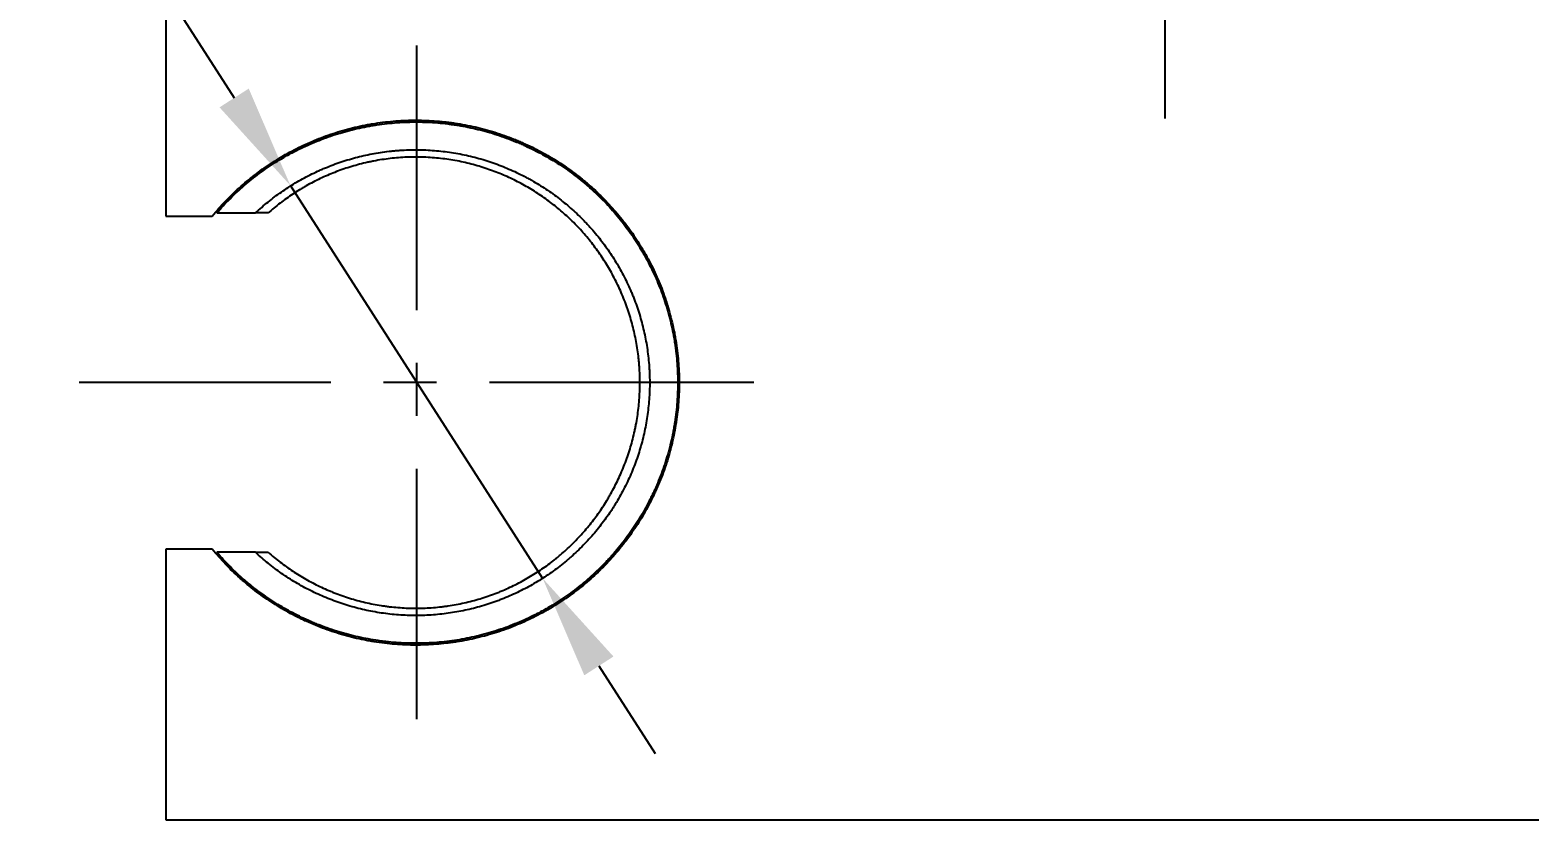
# Model space of a CAD drawing. Header units: millimetres. Extents: x 17655 to 18496, y 1152 to 1747.
# Drawn here: x 17761.2 to 17833.2, y 1376.9 to 1414.9 of the extents above; entities that cross this region are included whole.
import ezdxf

# ---------------------------------------------------------------- set-up
doc = ezdxf.new("R2010")
doc.units = ezdxf.units.MM
doc.linetypes.add('CENTERX2', pattern=[20.32, 12.7, -2.54, 2.54, -2.54])
doc.layers.add('CENTER', color=1, linetype='CENTERX2')
doc.layers.add('DIM', color=3, linetype='Continuous')
doc.styles.get("Standard").update_dxf_attribs({"font": 'arial.ttf'})
doc.dimstyles.new('A4', dxfattribs={"dimtxt": 4, "dimasz": 3.5, "dimexe": 0.7, "dimexo": 0.625, "dimgap": 0.5, "dimtad": 1, "dimdec": 1, "dimdsep": 46, "dimtxsty": 'Standard', "dimcen": 2.5, "dimclrd": 5, "dimclre": 5, "dimclrt": 7, "dimadec": 3, "dimazin": 2, "dimtfac": 1, "dimtdec": 1, "dimtmove": 0, "dimatfit": 3, "dimfxl": 1.25, "dimarcsym": 0})
doc.dimstyles.new('ISO-25', dxfattribs={"dimtxt": 5, "dimasz": 5, "dimexe": 1.252, "dimexo": 0.625, "dimgap": 1, "dimtad": 1, "dimtih": 1, "dimtoh": 1, "dimdec": 1, "dimdsep": 46, "dimtxsty": 'Standard', "dimcen": 0, "dimclrd": 3, "dimclre": 3, "dimclrt": 4, "dimadec": 0, "dimazin": 0, "dimtfac": 1, "dimtdec": 1, "dimtmove": 0, "dimatfit": 3, "dimfxl": 1, "dimarcsym": 0})

# ---------------------------------------------------------------- blocks, each defined once
blk = doc.blocks.new('*D50')
at = {"layer": 'DIM', "color": 3, "lineweight": -2, "transparency": 16777216}
for p, q in [((18018.774, 1376.61), (18018.774, 1300.64)), ((17767.774, 1376.31), (17767.774, 1300.64)), ((17773.774, 1301.34), (17885.174, 1301.34)), ((18012.774, 1301.34), (17901.374, 1301.34))]:
    blk.add_line(p, q, dxfattribs=at)
at = {"layer": 'DIM', "color": 3, "transparency": 16777216}
for points in [[(17773.774, 1302.34), (17773.774, 1300.34), (17767.774, 1301.34)], [(18012.774, 1302.34), (18012.774, 1300.34), (18018.774, 1301.34)]]:
    blk.add_solid(points, dxfattribs=at)
at = {"layer": 'DIM', "color": 4, "transparency": 16777216, "insert": (17893.274, 1301.34), "char_height": 6, "attachment_point": 5}
blk.add_mtext('251', dxfattribs=at)
blk = doc.blocks.new('*D54')
at = {"layer": 'DIM', "color": 3, "lineweight": -2, "transparency": 16777216}
for p, q in [((17734.17, 1438.821), (17753.578, 1438.821)), ((17753.578, 1438.821), (17771.051, 1411.609)), ((17785.867, 1388.536), (17773.753, 1407.401)), ((17788.568, 1384.328), (17791.27, 1380.121))]:
    blk.add_line(p, q, dxfattribs=at)
at = {"layer": 'DIM', "color": 3, "transparency": 16777216}
for points in [[(17771.752, 1412.059), (17770.35, 1411.158), (17773.753, 1407.401)], [(17789.269, 1384.779), (17787.867, 1383.878), (17785.867, 1388.536)]]:
    blk.add_solid(points, dxfattribs=at)
at = {"layer": 'DIM', "color": 4, "transparency": 16777216, "insert": (17743.374, 1442.514), "char_height": 5, "attachment_point": 5}
blk.add_mtext('∅22.4', dxfattribs=at)

msp = doc.modelspace()

# ---------------------------------------------------------------- linework, layer by layer
for p, q in [((17767.774, 1418.935), (17767.774, 1405.935)), ((17767.774, 1389.935), (17767.774, 1376.935)), ((17767.774, 1376.935), (17848.883, 1376.935))]:
    msp.add_line(p, q)
for points, knots in [([(17769.997, 1405.935), (17770.2, 1406.181), (17770.41, 1406.417), (17770.846, 1406.872), (17771.071, 1407.09), (17771.537, 1407.508), (17771.778, 1407.709), (17772.274, 1408.092), (17772.531, 1408.275), (17772.927, 1408.536), (17773.062, 1408.621), (17773.266, 1408.745), (17773.335, 1408.786), (17773.473, 1408.866), (17773.543, 1408.906), (17773.891, 1409.099), (17774.175, 1409.243), (17774.753, 1409.51), (17775.048, 1409.632), (17775.648, 1409.855), (17775.953, 1409.956), (17776.576, 1410.135), (17776.893, 1410.213), (17777.297, 1410.296), (17777.378, 1410.312), (17777.501, 1410.335), (17777.542, 1410.342), (17777.624, 1410.357), (17777.828, 1410.391), (17778.033, 1410.421), (17778.525, 1410.483), (17779.182, 1410.539), (17779.84, 1410.544), (17780.499, 1410.524), (17780.828, 1410.5), (17781.241, 1410.455), (17781.324, 1410.445), (17781.489, 1410.424), (17781.572, 1410.412), (17781.819, 1410.375), (17781.982, 1410.348), (17782.469, 1410.255), (17782.788, 1410.181), (17783.417, 1410.011), (17783.727, 1409.914), (17784.185, 1409.751), (17784.336, 1409.693), (17784.562, 1409.603), (17784.637, 1409.572), (17784.786, 1409.509), (17784.861, 1409.477), (17785.23, 1409.313), (17785.518, 1409.171), (17786.079, 1408.869), (17786.352, 1408.708), (17786.884, 1408.366), (17787.144, 1408.186), (17787.523, 1407.901), (17787.648, 1407.803), (17787.833, 1407.653), (17787.894, 1407.602), (17788.015, 1407.5), (17788.075, 1407.448), (17788.373, 1407.187), (17788.602, 1406.97), (17789.042, 1406.521), (17789.254, 1406.289), (17789.66, 1405.808), (17789.854, 1405.559), (17790.226, 1405.045), (17790.403, 1404.78), (17790.613, 1404.437), (17790.654, 1404.368), (17790.736, 1404.228), (17790.857, 1404.018), (17790.971, 1403.805), (17791.191, 1403.375), (17791.326, 1403.084), (17791.574, 1402.49), (17791.687, 1402.187), (17791.891, 1401.572), (17791.981, 1401.259), (17792.099, 1400.781), (17792.135, 1400.62), (17792.185, 1400.377), (17792.201, 1400.295), (17792.231, 1400.132), (17792.245, 1400.049), (17792.313, 1399.637), (17792.353, 1399.308), (17792.408, 1398.648), (17792.437, 1397.988), (17792.414, 1397.327), (17792.377, 1396.831), (17792.361, 1396.666), (17792.333, 1396.418), (17792.317, 1396.294), (17792.3, 1396.17), (17792.288, 1396.087), (17792.281, 1396.046), (17792.224, 1395.674), (17792.16, 1395.349), (17792.007, 1394.709), (17791.919, 1394.393), (17791.719, 1393.772), (17791.607, 1393.466), (17791.422, 1393.013), (17791.357, 1392.864), (17791.255, 1392.641), (17791.221, 1392.567), (17791.15, 1392.42), (17791.114, 1392.347), (17790.932, 1391.986), (17790.776, 1391.704), (17790.446, 1391.157), (17790.27, 1390.891), (17789.901, 1390.373), (17789.707, 1390.122), (17789.453, 1389.816), (17789.401, 1389.756), (17789.297, 1389.636), (17789.244, 1389.576), (17789.084, 1389.398), (17788.976, 1389.282), (17788.645, 1388.941), (17788.417, 1388.724), (17787.946, 1388.306), (17787.703, 1388.107), (17787.203, 1387.726), (17786.944, 1387.544), (17786.545, 1387.285), (17786.41, 1387.201), (17786.205, 1387.079), (17786.136, 1387.038), (17785.997, 1386.959), (17785.926, 1386.92), (17785.574, 1386.728), (17785.288, 1386.585), (17784.705, 1386.322), (17784.409, 1386.201), (17783.806, 1385.982), (17783.499, 1385.884), (17782.875, 1385.71), (17782.557, 1385.634), (17782.072, 1385.538), (17781.909, 1385.509), (17781.661, 1385.471), (17781.578, 1385.458), (17781.413, 1385.436), (17781.33, 1385.425), (17780.917, 1385.377), (17780.586, 1385.352), (17779.926, 1385.327), (17779.266, 1385.327), (17778.606, 1385.379), (17778.112, 1385.438), (17777.947, 1385.461), (17777.7, 1385.5), (17777.618, 1385.514), (17777.454, 1385.543), (17777.372, 1385.559), (17776.966, 1385.64), (17776.646, 1385.717), (17776.017, 1385.894), (17775.399, 1386.094), (17774.8, 1386.34), (17774.431, 1386.508), (17774.358, 1386.543), (17774.212, 1386.613), (17773.995, 1386.719), (17773.783, 1386.831), (17773.363, 1387.063), (17773.091, 1387.227), (17772.561, 1387.574), (17772.303, 1387.757), (17771.926, 1388.046), (17771.802, 1388.145), (17771.619, 1388.297), (17771.558, 1388.348), (17771.438, 1388.452), (17771.378, 1388.505), (17771.081, 1388.77), (17770.853, 1388.991), (17770.412, 1389.45), (17770.2, 1389.688), (17769.997, 1389.935)], [0, 0, 0, 0, 0.015625, 0.015625, 0.03125, 0.03125, 0.046875, 0.046875, 0.0625, 0.0625, 0.070312, 0.070312, 0.074219, 0.074219, 0.078125, 0.078125, 0.09375, 0.09375, 0.109375, 0.109375, 0.125, 0.125, 0.140625, 0.140625, 0.144531, 0.144531, 0.146484, 0.146484, 0.148437, 0.15625, 0.15625, 0.171875, 0.1875, 0.1875, 0.203125, 0.203125, 0.207031, 0.207031, 0.210937, 0.210937, 0.21875, 0.21875, 0.234375, 0.234375, 0.25, 0.25, 0.257812, 0.257812, 0.261719, 0.261719, 0.265625, 0.265625, 0.28125, 0.28125, 0.296875, 0.296875, 0.3125, 0.3125, 0.320312, 0.320312, 0.324219, 0.324219, 0.328125, 0.328125, 0.34375, 0.34375, 0.359375, 0.359375, 0.375, 0.375, 0.390625, 0.390625, 0.394531, 0.394531, 0.398437, 0.40625, 0.40625, 0.421875, 0.421875, 0.4375, 0.4375, 0.453125, 0.453125, 0.460937, 0.460937, 0.464844, 0.464844, 0.46875, 0.46875, 0.484375, 0.484375, 0.5, 0.515625, 0.515625, 0.523437, 0.523437, 0.527344, 0.529297, 0.529297, 0.53125, 0.53125, 0.546875, 0.546875, 0.5625, 0.5625, 0.578125, 0.578125, 0.585937, 0.585937, 0.589844, 0.589844, 0.59375, 0.59375, 0.609375, 0.609375, 0.625, 0.625, 0.640625, 0.640625, 0.644531, 0.644531, 0.648437, 0.648437, 0.65625, 0.65625, 0.671875, 0.671875, 0.6875, 0.6875, 0.703125, 0.703125, 0.710938, 0.710938, 0.714844, 0.714844, 0.71875, 0.71875, 0.734375, 0.734375, 0.75, 0.75, 0.765625, 0.765625, 0.78125, 0.78125, 0.789062, 0.789062, 0.792969, 0.792969, 0.796875, 0.796875, 0.8125, 0.8125, 0.828125, 0.84375, 0.84375, 0.851562, 0.851562, 0.855469, 0.855469, 0.859375, 0.859375, 0.875, 0.875, 0.890625, 0.90625, 0.90625, 0.910156, 0.910156, 0.914063, 0.921875, 0.921875, 0.9375, 0.9375, 0.953125, 0.953125, 0.960937, 0.960937, 0.964844, 0.964844, 0.96875, 0.96875, 0.984375, 0.984375, 1, 1, 1, 1]), ([(17770.218, 1406.085), (17770.422, 1406.323), (17770.635, 1406.551), (17771.073, 1406.99), (17771.3, 1407.2), (17771.768, 1407.603), (17772.009, 1407.796), (17772.507, 1408.164), (17772.763, 1408.34), (17773.159, 1408.59), (17773.293, 1408.672), (17773.498, 1408.79), (17773.566, 1408.829), (17773.704, 1408.906), (17773.774, 1408.944), (17774.121, 1409.128), (17774.404, 1409.265), (17774.98, 1409.518), (17775.273, 1409.634), (17775.869, 1409.844), (17776.172, 1409.938), (17776.789, 1410.104), (17777.104, 1410.176), (17777.504, 1410.252), (17777.584, 1410.266), (17777.705, 1410.287), (17777.746, 1410.294), (17777.827, 1410.306), (17778.029, 1410.338), (17778.232, 1410.364), (17778.718, 1410.417), (17779.366, 1410.463), (17780.015, 1410.459), (17780.664, 1410.43), (17780.988, 1410.403), (17781.394, 1410.353), (17781.515, 1410.337), (17781.637, 1410.319), (17781.718, 1410.307), (17781.759, 1410.301), (17781.961, 1410.268), (17782.122, 1410.239), (17782.6, 1410.142), (17782.913, 1410.066), (17783.531, 1409.891), (17783.834, 1409.792), (17784.283, 1409.628), (17784.432, 1409.57), (17784.653, 1409.479), (17784.726, 1409.448), (17784.873, 1409.385), (17784.946, 1409.352), (17785.308, 1409.187), (17785.59, 1409.045), (17786.141, 1408.743), (17786.409, 1408.582), (17786.931, 1408.242), (17787.185, 1408.062), (17787.557, 1407.779), (17787.679, 1407.682), (17787.86, 1407.533), (17787.92, 1407.483), (17788.039, 1407.381), (17788.098, 1407.33), (17788.39, 1407.07), (17788.615, 1406.855), (17789.047, 1406.409), (17789.254, 1406.179), (17789.652, 1405.702), (17789.842, 1405.457), (17790.206, 1404.949), (17790.379, 1404.687), (17790.584, 1404.349), (17790.625, 1404.281), (17790.705, 1404.144), (17790.744, 1404.074), (17790.861, 1403.865), (17790.935, 1403.724), (17791.151, 1403.299), (17791.284, 1403.01), (17791.528, 1402.424), (17791.638, 1402.125), (17791.837, 1401.519), (17791.925, 1401.211), (17792.079, 1400.584), (17792.144, 1400.265), (17792.21, 1399.86), (17792.222, 1399.778), (17792.246, 1399.615), (17792.278, 1399.371), (17792.303, 1399.127), (17792.343, 1398.638), (17792.372, 1397.987), (17792.349, 1397.337), (17792.301, 1396.687), (17792.264, 1396.362), (17792.201, 1395.956), (17792.188, 1395.874), (17792.16, 1395.712), (17792.115, 1395.47), (17792.064, 1395.231), (17791.952, 1394.757), (17791.865, 1394.446), (17791.67, 1393.833), (17791.56, 1393.531), (17791.379, 1393.086), (17791.316, 1392.939), (17791.217, 1392.719), (17791.183, 1392.647), (17791.114, 1392.502), (17791.079, 1392.429), (17790.9, 1392.071), (17790.747, 1391.793), (17790.423, 1391.251), (17790.251, 1390.988), (17789.89, 1390.476), (17789.7, 1390.228), (17789.401, 1389.866), (17789.299, 1389.747), (17789.143, 1389.572), (17789.09, 1389.513), (17788.984, 1389.398), (17788.93, 1389.341), (17788.659, 1389.059), (17788.435, 1388.842), (17787.973, 1388.427), (17787.734, 1388.229), (17787.244, 1387.85), (17786.991, 1387.67), (17786.471, 1387.327), (17786.203, 1387.164), (17785.858, 1386.972), (17785.789, 1386.934), (17785.649, 1386.859), (17785.578, 1386.823), (17785.367, 1386.715), (17785.224, 1386.646), (17784.793, 1386.446), (17784.501, 1386.324), (17783.906, 1386.102), (17783.603, 1386.002), (17782.987, 1385.823), (17782.673, 1385.745), (17782.274, 1385.662), (17782.194, 1385.646), (17782.033, 1385.616), (17781.791, 1385.573), (17781.549, 1385.537), (17781.064, 1385.474), (17780.416, 1385.417), (17779.766, 1385.409), (17779.114, 1385.426), (17778.788, 1385.447), (17778.379, 1385.49), (17778.298, 1385.499), (17778.134, 1385.519), (17778.052, 1385.53), (17777.809, 1385.565), (17777.648, 1385.592), (17777.167, 1385.68), (17776.852, 1385.751), (17776.23, 1385.915), (17775.923, 1386.009), (17775.469, 1386.166), (17775.319, 1386.222), (17775.095, 1386.309), (17775.021, 1386.339), (17774.873, 1386.4), (17774.799, 1386.432), (17774.433, 1386.591), (17774.148, 1386.728), (17773.591, 1387.022), (17773.32, 1387.179), (17772.791, 1387.511), (17772.533, 1387.687), (17772.155, 1387.965), (17772.031, 1388.06), (17771.847, 1388.207), (17771.786, 1388.257), (17771.665, 1388.356), (17771.605, 1388.407), (17771.308, 1388.662), (17771.079, 1388.875), (17770.636, 1389.317), (17770.423, 1389.546), (17770.218, 1389.785)], [0, 0, 0, 0, 0.015625, 0.015625, 0.03125, 0.03125, 0.046875, 0.046875, 0.0625, 0.0625, 0.070313, 0.070313, 0.074219, 0.074219, 0.078125, 0.078125, 0.09375, 0.09375, 0.109375, 0.109375, 0.125, 0.125, 0.140625, 0.140625, 0.144531, 0.144531, 0.146484, 0.146484, 0.148438, 0.15625, 0.15625, 0.171875, 0.1875, 0.1875, 0.203125, 0.203125, 0.207031, 0.208984, 0.208984, 0.210938, 0.210938, 0.21875, 0.21875, 0.234375, 0.234375, 0.25, 0.25, 0.257813, 0.257813, 0.261719, 0.261719, 0.265625, 0.265625, 0.28125, 0.28125, 0.296875, 0.296875, 0.3125, 0.3125, 0.320313, 0.320313, 0.324219, 0.324219, 0.328125, 0.328125, 0.34375, 0.34375, 0.359375, 0.359375, 0.375, 0.375, 0.390625, 0.390625, 0.394531, 0.394531, 0.398438, 0.398438, 0.40625, 0.40625, 0.421875, 0.421875, 0.4375, 0.4375, 0.453125, 0.453125, 0.46875, 0.46875, 0.472656, 0.472656, 0.476563, 0.484375, 0.484375, 0.5, 0.515625, 0.515625, 0.53125, 0.53125, 0.535156, 0.535156, 0.539063, 0.546875, 0.546875, 0.5625, 0.5625, 0.578125, 0.578125, 0.585938, 0.585938, 0.589844, 0.589844, 0.59375, 0.59375, 0.609375, 0.609375, 0.625, 0.625, 0.640625, 0.640625, 0.648438, 0.648438, 0.652344, 0.652344, 0.65625, 0.65625, 0.671875, 0.671875, 0.6875, 0.6875, 0.703125, 0.703125, 0.71875, 0.71875, 0.722656, 0.722656, 0.726563, 0.726563, 0.734375, 0.734375, 0.75, 0.75, 0.765625, 0.765625, 0.78125, 0.78125, 0.785156, 0.785156, 0.789063, 0.796875, 0.796875, 0.8125, 0.828125, 0.828125, 0.84375, 0.84375, 0.847656, 0.847656, 0.851563, 0.851563, 0.859375, 0.859375, 0.875, 0.875, 0.890625, 0.890625, 0.898438, 0.898438, 0.902344, 0.902344, 0.90625, 0.90625, 0.921875, 0.921875, 0.9375, 0.9375, 0.953125, 0.953125, 0.960938, 0.960938, 0.964844, 0.964844, 0.96875, 0.96875, 0.984375, 0.984375, 1, 1, 1, 1]), ([(17772.077, 1406.085), (17772.273, 1406.268), (17772.475, 1406.444), (17772.889, 1406.779), (17773.101, 1406.939), (17773.537, 1407.243), (17773.76, 1407.388), (17774.218, 1407.662), (17774.453, 1407.791), (17774.815, 1407.974), (17774.936, 1408.032), (17775.122, 1408.118), (17775.184, 1408.146), (17775.309, 1408.2), (17775.371, 1408.227), (17775.685, 1408.358), (17776.193, 1408.548), (17776.974, 1408.778), (17777.507, 1408.894), (17778.046, 1408.991), (17778.319, 1409.03), (17778.665, 1409.067), (17778.734, 1409.073), (17778.874, 1409.085), (17778.943, 1409.091), (17779.152, 1409.105), (17779.291, 1409.111), (17779.707, 1409.124), (17780.26, 1409.121), (17781.083, 1409.055), (17781.628, 1408.971), (17782.035, 1408.893), (17782.17, 1408.865), (17782.44, 1408.802), (17782.575, 1408.769), (17782.973, 1408.662), (17783.234, 1408.581), (17783.747, 1408.402), (17784.252, 1408.205), (17784.74, 1407.973), (17785.04, 1407.817), (17785.099, 1407.785), (17785.218, 1407.721), (17785.278, 1407.688), (17785.454, 1407.588), (17785.57, 1407.519), (17785.913, 1407.308), (17786.136, 1407.16), (17786.569, 1406.849), (17786.779, 1406.686), (17787.187, 1406.346), (17787.386, 1406.168), (17787.674, 1405.891), (17787.816, 1405.749), (17787.955, 1405.603), (17788.047, 1405.505), (17788.092, 1405.456), (17788.317, 1405.207), (17788.488, 1405.002), (17788.816, 1404.581), (17788.972, 1404.365), (17789.269, 1403.921), (17789.41, 1403.694), (17789.676, 1403.228), (17789.801, 1402.989), (17789.977, 1402.622), (17790.033, 1402.498), (17790.115, 1402.309), (17790.142, 1402.246), (17790.194, 1402.119), (17790.22, 1402.055), (17790.344, 1401.736), (17790.524, 1401.22), (17790.736, 1400.429), (17790.839, 1399.892), (17790.922, 1399.348), (17790.954, 1399.073), (17790.981, 1398.726), (17790.986, 1398.657), (17790.994, 1398.517), (17790.997, 1398.447), (17791.006, 1398.238), (17791.009, 1398.098), (17791.01, 1397.681), (17790.99, 1397.128), (17790.9, 1396.307), (17790.799, 1395.764), (17790.708, 1395.36), (17790.675, 1395.225), (17790.622, 1395.024), (17790.604, 1394.957), (17790.566, 1394.824), (17790.547, 1394.758), (17790.446, 1394.428), (17790.357, 1394.169), (17790.161, 1393.661), (17790.054, 1393.412), (17789.822, 1392.922), (17789.697, 1392.682), (17789.497, 1392.328), (17789.429, 1392.211), (17789.322, 1392.038), (17789.286, 1391.98), (17789.213, 1391.866), (17789.028, 1391.583), (17788.832, 1391.311), (17788.505, 1390.889), (17788.334, 1390.684), (17787.979, 1390.288), (17787.794, 1390.096), (17787.507, 1389.818), (17787.36, 1389.681), (17787.21, 1389.548), (17787.108, 1389.46), (17787.057, 1389.416), (17786.8, 1389.201), (17786.589, 1389.036), (17786.156, 1388.724), (17785.935, 1388.576), (17785.482, 1388.295), (17785.25, 1388.163), (17784.775, 1387.914), (17784.533, 1387.798), (17784.16, 1387.635), (17783.972, 1387.557), (17783.78, 1387.483), (17783.651, 1387.436), (17783.587, 1387.412), (17783.264, 1387.298), (17782.742, 1387.136), (17781.946, 1386.95), (17781.405, 1386.864), (17780.859, 1386.798), (17780.584, 1386.775), (17780.167, 1386.755), (17780.028, 1386.751), (17779.747, 1386.748), (17779.608, 1386.749), (17779.19, 1386.761), (17778.913, 1386.778), (17778.364, 1386.834), (17777.819, 1386.909), (17777.281, 1387.024), (17776.88, 1387.125), (17776.747, 1387.161), (17776.548, 1387.219), (17776.482, 1387.239), (17776.351, 1387.28), (17776.285, 1387.301), (17775.96, 1387.409), (17775.704, 1387.505), (17775.204, 1387.712), (17774.958, 1387.825), (17774.476, 1388.066), (17774.24, 1388.195), (17773.893, 1388.402), (17773.778, 1388.473), (17773.551, 1388.62), (17773.439, 1388.695), (17773.108, 1388.926), (17772.893, 1389.087), (17772.476, 1389.425), (17772.274, 1389.601), (17772.077, 1389.785)], [0, 0, 0, 0, 0.015625, 0.015625, 0.03125, 0.03125, 0.046875, 0.046875, 0.0625, 0.0625, 0.070312, 0.070312, 0.074219, 0.074219, 0.078125, 0.078125, 0.09375, 0.109375, 0.125, 0.125, 0.140625, 0.140625, 0.144531, 0.144531, 0.148437, 0.148437, 0.15625, 0.15625, 0.171875, 0.1875, 0.203125, 0.203125, 0.210937, 0.210937, 0.21875, 0.21875, 0.234375, 0.234375, 0.25, 0.265625, 0.265625, 0.269531, 0.269531, 0.273437, 0.273437, 0.28125, 0.28125, 0.296875, 0.296875, 0.3125, 0.3125, 0.328125, 0.328125, 0.335937, 0.339844, 0.339844, 0.34375, 0.34375, 0.359375, 0.359375, 0.375, 0.375, 0.390625, 0.390625, 0.40625, 0.40625, 0.414062, 0.414062, 0.417969, 0.417969, 0.421875, 0.421875, 0.4375, 0.453125, 0.46875, 0.46875, 0.484375, 0.484375, 0.488281, 0.488281, 0.492187, 0.492187, 0.5, 0.5, 0.515625, 0.53125, 0.546875, 0.546875, 0.554687, 0.554687, 0.558594, 0.558594, 0.5625, 0.5625, 0.578125, 0.578125, 0.59375, 0.59375, 0.609375, 0.609375, 0.617187, 0.617187, 0.621094, 0.621094, 0.625, 0.640625, 0.640625, 0.65625, 0.65625, 0.671875, 0.671875, 0.679687, 0.683594, 0.683594, 0.6875, 0.6875, 0.703125, 0.703125, 0.71875, 0.71875, 0.734375, 0.734375, 0.75, 0.75, 0.757812, 0.761719, 0.761719, 0.765625, 0.765625, 0.78125, 0.796875, 0.8125, 0.8125, 0.828125, 0.828125, 0.835937, 0.835937, 0.84375, 0.84375, 0.859375, 0.859375, 0.875, 0.890625, 0.890625, 0.898437, 0.898437, 0.902344, 0.902344, 0.90625, 0.90625, 0.921875, 0.921875, 0.9375, 0.9375, 0.953125, 0.953125, 0.960937, 0.960937, 0.96875, 0.96875, 0.984375, 0.984375, 1, 1, 1, 1]), ([(17772.685, 1389.785), (17772.872, 1389.62), (17773.063, 1389.463), (17773.456, 1389.163), (17773.657, 1389.019), (17774.069, 1388.747), (17774.28, 1388.617), (17774.712, 1388.372), (17774.934, 1388.256), (17775.275, 1388.093), (17775.391, 1388.04), (17775.566, 1387.964), (17775.625, 1387.939), (17775.743, 1387.89), (17775.803, 1387.866), (17776.101, 1387.748), (17776.344, 1387.663), (17776.836, 1387.509), (17777.087, 1387.44), (17777.596, 1387.321), (17777.855, 1387.27), (17778.185, 1387.218), (17778.252, 1387.209), (17778.352, 1387.195), (17778.385, 1387.19), (17778.452, 1387.182), (17778.619, 1387.161), (17778.786, 1387.145), (17779.186, 1387.113), (17779.72, 1387.09), (17780.253, 1387.107), (17780.653, 1387.135), (17780.853, 1387.153), (17781.086, 1387.18), (17781.186, 1387.194), (17781.253, 1387.203), (17781.286, 1387.207), (17781.585, 1387.251), (17781.846, 1387.3), (17782.36, 1387.414), (17782.612, 1387.481), (17783.109, 1387.631), (17783.353, 1387.714), (17783.654, 1387.83), (17783.714, 1387.853), (17783.833, 1387.901), (17784.01, 1387.974), (17784.184, 1388.052), (17784.527, 1388.212), (17784.749, 1388.326), (17785.184, 1388.567), (17785.397, 1388.695), (17785.811, 1388.964), (17786.013, 1389.105), (17786.31, 1389.328), (17786.456, 1389.442), (17786.6, 1389.56), (17786.696, 1389.64), (17786.743, 1389.68), (17786.978, 1389.884), (17787.16, 1390.053), (17787.511, 1390.401), (17787.68, 1390.581), (17788.006, 1390.953), (17788.164, 1391.145), (17788.466, 1391.542), (17788.611, 1391.746), (17788.819, 1392.063), (17788.921, 1392.224), (17789.019, 1392.388), (17789.084, 1392.499), (17789.116, 1392.555), (17789.273, 1392.835), (17789.391, 1393.064), (17789.611, 1393.53), (17789.713, 1393.767), (17789.9, 1394.252), (17789.986, 1394.498), (17790.14, 1395.001), (17790.208, 1395.257), (17790.283, 1395.584), (17790.297, 1395.65), (17790.324, 1395.781), (17790.363, 1395.978), (17790.397, 1396.175), (17790.457, 1396.571), (17790.517, 1397.101), (17790.538, 1397.634), (17790.54, 1398.17), (17790.531, 1398.439), (17790.507, 1398.777), (17790.501, 1398.844), (17790.489, 1398.979), (17790.469, 1399.181), (17790.444, 1399.381), (17790.385, 1399.778), (17790.337, 1400.04), (17790.222, 1400.557), (17790.155, 1400.813), (17790.041, 1401.191), (17789.981, 1401.38), (17789.916, 1401.566), (17789.871, 1401.69), (17789.848, 1401.752), (17789.731, 1402.059), (17789.629, 1402.299), (17789.411, 1402.767), (17789.294, 1402.995), (17789.046, 1403.441), (17788.915, 1403.659), (17788.707, 1403.978), (17788.636, 1404.083), (17788.491, 1404.29), (17788.416, 1404.392), (17788.188, 1404.694), (17788.03, 1404.888), (17787.703, 1405.264), (17787.534, 1405.445), (17787.184, 1405.794), (17787.003, 1405.963), (17786.631, 1406.288), (17786.439, 1406.444), (17786.141, 1406.669), (17786.04, 1406.743), (17785.837, 1406.886), (17785.734, 1406.956), (17785.422, 1407.159), (17785.21, 1407.288), (17784.776, 1407.53), (17784.555, 1407.644), (17784.102, 1407.857), (17783.871, 1407.956), (17783.397, 1408.14), (17783.154, 1408.224), (17782.781, 1408.338), (17782.656, 1408.375), (17782.4, 1408.443), (17782.272, 1408.474), (17781.886, 1408.562), (17781.626, 1408.612), (17781.1, 1408.691), (17780.834, 1408.721), (17780.432, 1408.751), (17780.297, 1408.758), (17780.093, 1408.766), (17780.025, 1408.767), (17779.889, 1408.77), (17779.821, 1408.77), (17779.482, 1408.77), (17779.212, 1408.759), (17778.678, 1408.717), (17778.413, 1408.686), (17778.018, 1408.626), (17777.822, 1408.592), (17777.626, 1408.552), (17777.496, 1408.524), (17777.432, 1408.51), (17777.108, 1408.435), (17776.855, 1408.366), (17776.36, 1408.213), (17776.118, 1408.128), (17775.644, 1407.942), (17775.411, 1407.842), (17774.955, 1407.625), (17774.732, 1407.509), (17774.458, 1407.354), (17774.403, 1407.322), (17774.295, 1407.259), (17774.133, 1407.162), (17773.975, 1407.061), (17773.663, 1406.855), (17773.46, 1406.71), (17773.065, 1406.408), (17772.872, 1406.25), (17772.685, 1406.085)], [0, 0, 0, 0, 0.015625, 0.015625, 0.03125, 0.03125, 0.046875, 0.046875, 0.0625, 0.0625, 0.070312, 0.070312, 0.074219, 0.074219, 0.078125, 0.078125, 0.09375, 0.09375, 0.109375, 0.109375, 0.125, 0.125, 0.128906, 0.128906, 0.130859, 0.130859, 0.132812, 0.140625, 0.140625, 0.15625, 0.171875, 0.171875, 0.179687, 0.183594, 0.185547, 0.185547, 0.1875, 0.1875, 0.203125, 0.203125, 0.21875, 0.21875, 0.234375, 0.234375, 0.238281, 0.238281, 0.242187, 0.25, 0.25, 0.265625, 0.265625, 0.28125, 0.28125, 0.296875, 0.296875, 0.304687, 0.308594, 0.308594, 0.3125, 0.3125, 0.328125, 0.328125, 0.34375, 0.34375, 0.359375, 0.359375, 0.375, 0.375, 0.382812, 0.386719, 0.386719, 0.390625, 0.390625, 0.40625, 0.40625, 0.421875, 0.421875, 0.4375, 0.4375, 0.453125, 0.453125, 0.457031, 0.457031, 0.460937, 0.46875, 0.46875, 0.484375, 0.5, 0.5, 0.515625, 0.515625, 0.519531, 0.519531, 0.523437, 0.53125, 0.53125, 0.546875, 0.546875, 0.5625, 0.5625, 0.570312, 0.574219, 0.574219, 0.578125, 0.578125, 0.59375, 0.59375, 0.609375, 0.609375, 0.625, 0.625, 0.632812, 0.632812, 0.640625, 0.640625, 0.65625, 0.65625, 0.671875, 0.671875, 0.6875, 0.6875, 0.703125, 0.703125, 0.710937, 0.710937, 0.71875, 0.71875, 0.734375, 0.734375, 0.75, 0.75, 0.765625, 0.765625, 0.78125, 0.78125, 0.789063, 0.789063, 0.796875, 0.796875, 0.8125, 0.8125, 0.828125, 0.828125, 0.835938, 0.835938, 0.839844, 0.839844, 0.84375, 0.84375, 0.859375, 0.859375, 0.875, 0.875, 0.882813, 0.886719, 0.886719, 0.890625, 0.890625, 0.90625, 0.90625, 0.921875, 0.921875, 0.9375, 0.9375, 0.953125, 0.953125, 0.957031, 0.957031, 0.960937, 0.96875, 0.96875, 0.984375, 0.984375, 1, 1, 1, 1])]:
    msp.add_open_spline(points, degree=3, knots=knots)
for points, degree in [([(17770.218, 1406.085), (17772.077, 1406.085)], 1), ([(17772.685, 1406.085), (17772.618, 1406.085), (17772.483, 1406.085), (17772.281, 1406.085), (17772.145, 1406.085), (17772.077, 1406.085)], 3), ([(17767.774, 1405.935), (17769.997, 1405.935)], 1), ([(17769.997, 1389.935), (17767.774, 1389.935)], 1), ([(17772.077, 1389.785), (17770.218, 1389.785)], 1), ([(17772.077, 1389.785), (17772.145, 1389.785), (17772.281, 1389.785), (17772.483, 1389.785), (17772.618, 1389.785), (17772.685, 1389.785)], 3)]:
    msp.add_open_spline(points, degree=degree)
at = {"layer": 'CENTER'}
for p, q in [((17815.773, 1410.628), (17815.773, 1509.935)), ((17779.81, 1414.121), (17779.81, 1381.768)), ((17796.009, 1397.935), (17763.609, 1397.935))]:
    msp.add_line(p, q, dxfattribs=at)

# ---------------------------------------------------------------- dimensions: what is measured, and where the dimension line sits
at = {"layer": 'DIM'}
dim = msp.add_diameter_dim_2p(p1=(17785.867, 1388.536), p2=(17773.753, 1407.401), dimstyle='ISO-25', dxfattribs=at)
dim.commit()
dim.dimension.update_dxf_attribs({"geometry": '*D54', "text_midpoint": (17743.374, 1438.821), "dimtype": 163})
dim = msp.add_linear_dim(base=(18018.774, 1301.34), p1=(17767.774, 1376.935), p2=(18018.774, 1377.235), dimstyle='A4', override={"dimtxt": 6, "dimasz": 6, "dimgap": 2, "dimtad": 0, "dimtih": 1, "dimclrd": 3, "dimclre": 3, "dimclrt": 4}, dxfattribs=at)
dim.commit()
dim.dimension.update_dxf_attribs({"geometry": '*D50', "text_midpoint": (17893.274, 1301.34)})

doc.saveas('drawing.dxf')
